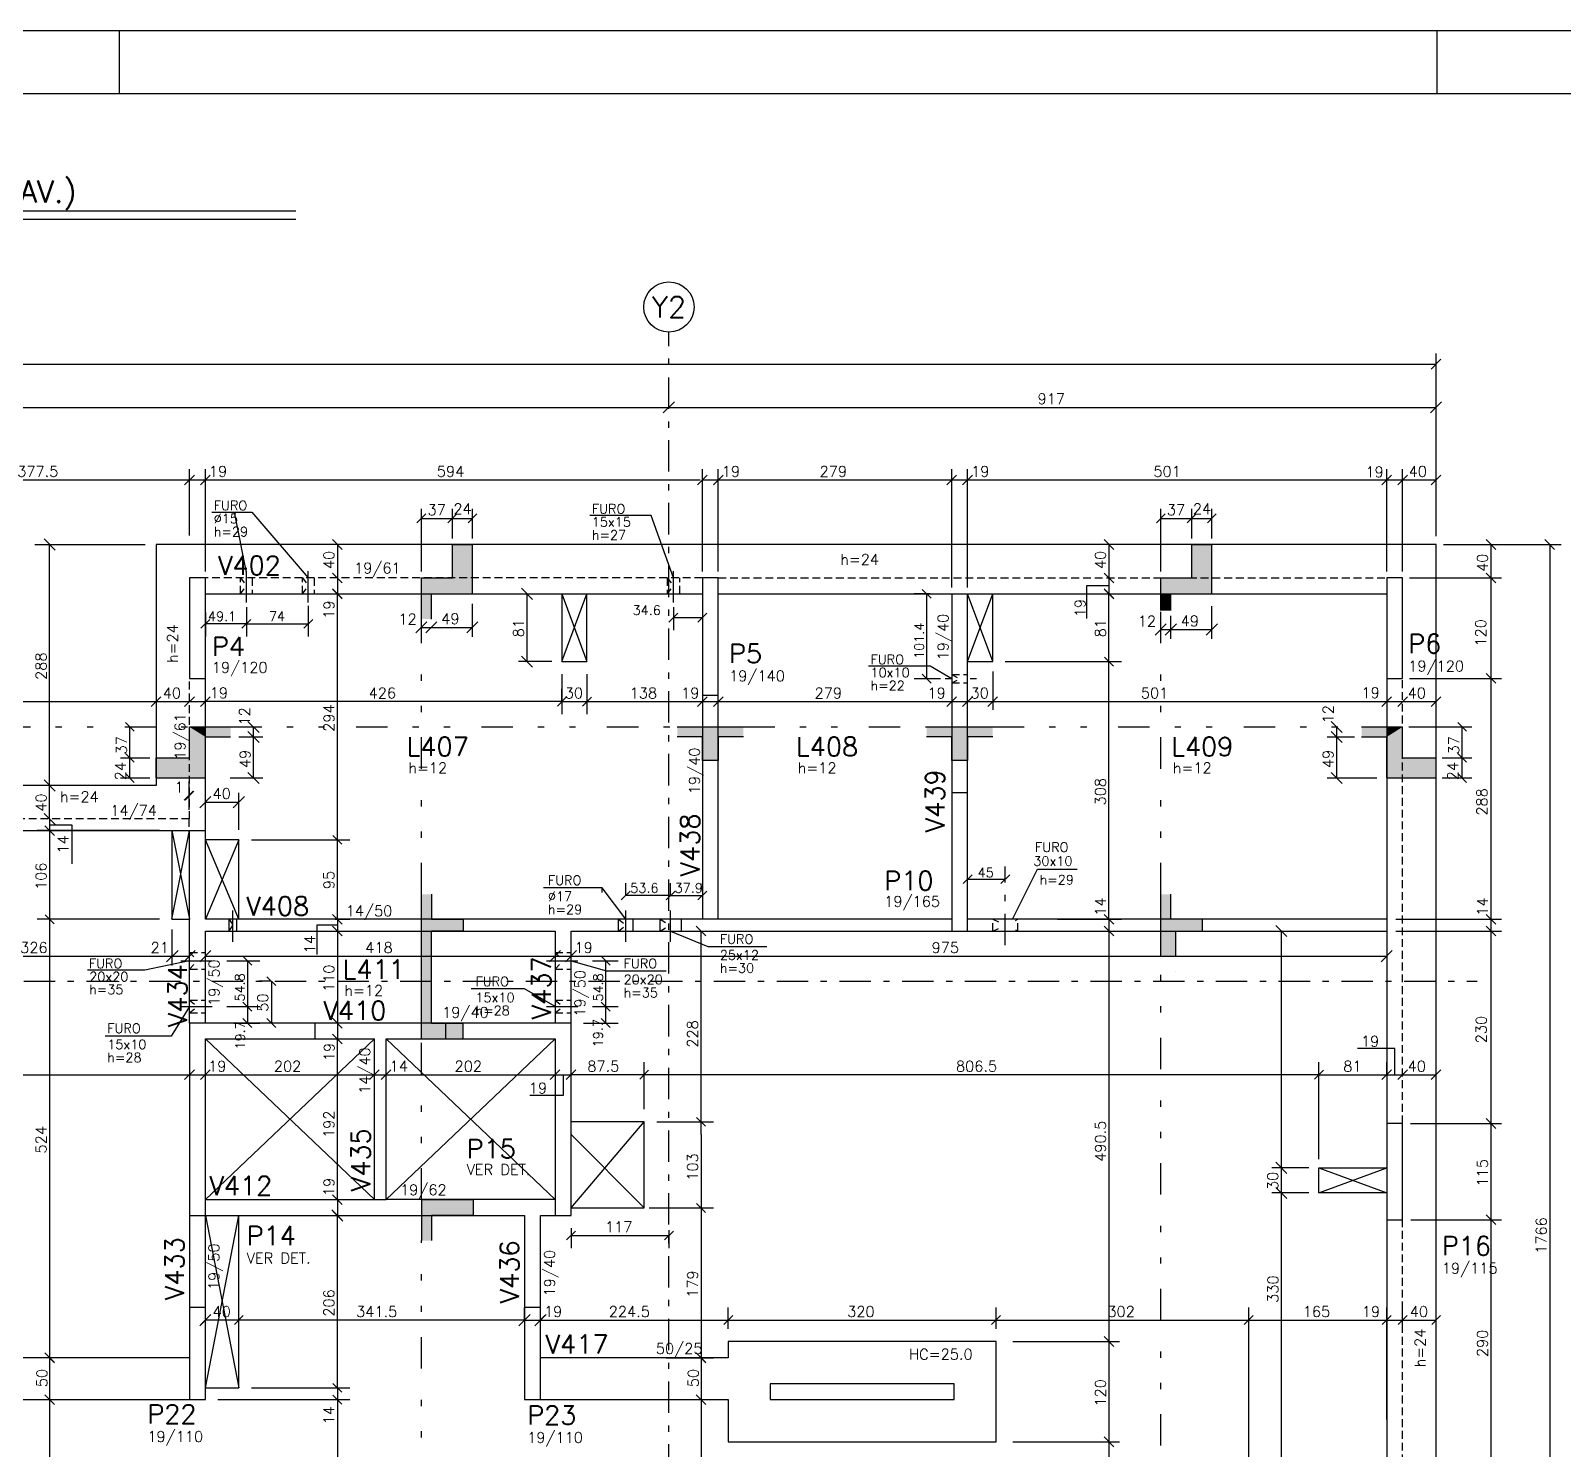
# Model space of a CAD drawing. Extents: x 39030 to 46920, y 0 to 4455.
# Drawn here: x 42089 to 43921, y 2759 to 4455 of the extents above; entities that cross this region are included whole.
import ezdxf

# ---------------------------------------------------------------- set-up
doc = ezdxf.new("R2010")
doc.units = 0
doc.header["$LTSCALE"] = 75
doc.header["$MEASUREMENT"] = 0
for name, pattern in [('ESTILO_TQS_0002', [0.4, 0.1, -0.3]), ('ESTILO_TQS_0003', [1, 0.5, -0.2, 0.1, -0.2]), ('ESTILO_TQS_0004', [2, 0.5, -0.4, 0.1, -0.4, 0.1, -0.5]), ('HIDDEN2', [0.1875, 0.125, -0.0625])]:
    doc.linetypes.add(name, pattern=pattern)
doc.layers.get('0').update_dxf_attribs({"color": 3, "linetype": 'CONTINUOUS'})
for name, color, linetype in [('1', 3, 'CONTINUOUS'), ('200', 1, 'ESTILO_TQS_0002'), ('204', 1, 'ESTILO_TQS_0003'), ('205', 1, 'ESTILO_TQS_0004'), ('210', 3, 'HIDDEN2'), ('212', 3, 'CONTINUOUS'), ('213', 3, 'CONTINUOUS'), ('216', 3, 'CONTINUOUS'), ('220', 5, 'CONTINUOUS'), ('221', 1, 'CONTINUOUS'), ('222', 6, 'CONTINUOUS'), ('226', 4, 'CONTINUOUS'), ('230', 3, 'CONTINUOUS'), ('233', 6, 'CONTINUOUS'), ('238', 2, 'CONTINUOUS'), ('249', 1, 'CONTINUOUS'), ('250', 1, 'CONTINUOUS'), ('253', 253, 'CONTINUOUS')]:
    doc.layers.add(name, color=color, linetype=linetype)
doc.styles.get("Standard").update_dxf_attribs({"font": 'ROMANS.SHX'})

msp = doc.modelspace()

# ---------------------------------------------------------------- linework, layer by layer
for p, q in [((39030.1, 4455), (46920.1, 4455)), ((42195.1, 4380), (42195.1, 4455)), ((43770.1, 4380), (43770.1, 4455))]:
    msp.add_line(p, q)
at = {"layer": '1'}
for p, q in [((42297.9, 3781.9), (42891.9, 3781.9)), ((42910.9, 3781.9), (43709.9, 3781.9)), ((43189.9, 3781.9), (43189.9, 3543.9)), ((43208.9, 3543.9), (43208.9, 3781.9)), ((42297.9, 3392.9), (42297.9, 3680.9)), ((43709.9, 3680.9), (43709.9, 3148.9)), ((42891.9, 3660.9), (42891.9, 3392.9)), ((42910.9, 3392.9), (42910.9, 3660.9)), ((41901.4, 3498.9), (42297.9, 3498.9)), ((42278.9, 3268.9), (42278.9, 3498.9)), ((43189.9, 3392.9), (42297.9, 3392.9)), ((43709.9, 3392.9), (43208.9, 3392.9)), ((42297.9, 3378.9), (42715.9, 3378.9)), ((42297.9, 3268.9), (42297.9, 3378.9)), ((42715.9, 3378.9), (42715.9, 3268.9)), ((42734.9, 3378.9), (43189.9, 3378.9)), ((42734.9, 3268.9), (42734.9, 3378.9)), ((43208.9, 3378.9), (43709.9, 3378.9)), ((42584.9, 3268.9), (42428.9, 3268.9)), ((42428.9, 3249.9), (42499.9, 3249.9)), ((42499.9, 3057.9), (42499.9, 3249.9)), ((42513.9, 3057.9), (42513.9, 3249.9)), ((42513.9, 3249.9), (42584.9, 3249.9)), ((42297.9, 3057.9), (42513.9, 3057.9)), ((42715.9, 3057.9), (42513.9, 3057.9)), ((42278.9, 3038.9), (42278.9, 2928.9)), ((42297.9, 3038.9), (42679.4, 3038.9)), ((42297.9, 2928.9), (42297.9, 3038.9)), ((42679.4, 3038.9), (42679.4, 2928.9)), ((42698.4, 3038.9), (42715.9, 3038.9)), ((42698.4, 2928.9), (42698.4, 3038.9)), ((43709.9, 3033.9), (43709.9, 2743.9)), ((42278.9, 2868.9), (41845.9, 2868.9)), ((42922.9, 2868.9), (42698.4, 2868.9)), ((41845.9, 2818.9), (42278.9, 2818.9)), ((42698.4, 2818.9), (42922.9, 2818.9))]:
    msp.add_line(p, q, dxfattribs=at)
at = {"layer": '200'}
for p, q in [((42339.9, 3781.9), (42353.9, 3800.9)), ((42339.9, 3800.9), (42353.9, 3781.9)), ((42413.9, 3781.9), (42427.9, 3800.9)), ((42413.9, 3800.9), (42427.9, 3781.9)), ((42849.8, 3781.9), (42864.8, 3800.9)), ((42849.8, 3800.9), (42864.8, 3781.9)), ((43189.9, 3675.4), (43208.9, 3685.4)), ((43189.9, 3685.4), (43208.9, 3675.4)), ((43219.4, 3680.4), (43179.4, 3680.4)), ((42772, 3425.1), (42772, 3430.7)), ((42326.3, 3378.8), (42335.3, 3392.9)), ((42326.3, 3392.9), (42335.3, 3378.8)), ((42791.8, 3378.8), (42808.8, 3392.9)), ((42791.8, 3392.9), (42808.8, 3378.8)), ((42841.4, 3378.9), (42866.4, 3392.9)), ((42841.4, 3392.9), (42866.4, 3378.9)), ((43238.9, 3378.9), (43268.9, 3392.9)), ((43238.9, 3392.9), (43268.9, 3378.9)), ((42279, 3333.4), (42297.9, 3353.4)), ((42279, 3353.4), (42297.9, 3333.4)), ((42715.9, 3333.4), (42734.8, 3353.4)), ((42715.9, 3353.4), (42734.8, 3333.4)), ((42278.9, 3281.1), (42297.9, 3296.1)), ((42278.9, 3296.1), (42297.9, 3281.1)), ((42715.9, 3281.1), (42734.9, 3296.1)), ((42715.9, 3296.1), (42734.9, 3281.1))]:
    msp.add_line(p, q, dxfattribs=at)
at = {"layer": '204'}
for p, q in [((42851.9, 1978), (42851.9, 4094.7)), ((43253.9, 3362), (43253.9, 3455.9)), ((39305.7, 3318.9), (43818, 3318.9))]:
    msp.add_line(p, q, dxfattribs=at)
at = {"layer": '205'}
for p, q in [((42346.9, 3771.4), (42346.9, 3811.4)), ((42420.9, 3771.4), (42420.9, 3811.4)), ((42857.3, 3771.4), (42857.3, 3811.4)), ((43439.8, 3422.9), (43439.8, 3761.8)), ((42556.1, 3422.9), (42556.1, 3751.8)), ((41901.4, 3622.9), (42278.9, 3622.9)), ((42327.9, 3622.9), (42861.9, 3622.9)), ((42940.9, 3622.9), (43159.9, 3622.9)), ((43238.9, 3622.9), (43679.8, 3622.9)), ((42326.3, 3378.8), (42326.3, 3392.9)), ((42330.8, 3365.9), (42330.8, 3405.9)), ((42335.3, 3378.8), (42335.3, 3392.9)), ((42791.8, 3378.9), (42791.8, 3392.9)), ((42800.3, 3365.9), (42800.3, 3405.9)), ((42808.8, 3392.9), (42808.8, 3378.8)), ((42841.4, 3378.9), (42841.4, 3392.9)), ((42853.9, 3365.9), (42853.9, 3405.9)), ((42866.4, 3392.9), (42866.4, 3378.9)), ((42268.4, 3343.4), (42308.4, 3343.4)), ((42705.4, 3343.4), (42745.4, 3343.4)), ((43439.8, 2163.9), (43439.8, 3330.9)), ((42268.4, 3288.6), (42308.4, 3288.6)), ((42705.4, 3288.6), (42745.4, 3288.6)), ((42556.1, 3057.9), (42556.1, 3249.9)), ((42556.1, 2256.1), (42556.1, 3008.9))]:
    msp.add_line(p, q, dxfattribs=at)
at = {"layer": '210'}
for p, q in [((42891.9, 3800.9), (42297.9, 3800.9)), ((42339.9, 3781.9), (42339.9, 3800.9)), ((42353.9, 3800.9), (42353.9, 3781.9)), ((42413.9, 3781.9), (42413.9, 3800.9)), ((42427.9, 3800.9), (42427.9, 3781.9)), ((42849.8, 3800.9), (42849.8, 3781.9)), ((42864.8, 3781.9), (42864.8, 3800.9)), ((42910.9, 3800.9), (43709.9, 3800.9)), ((43189.9, 3685.4), (43208.9, 3685.4)), ((42278.9, 3512.9), (42278.9, 3680.9)), ((43189.9, 3675.4), (43208.9, 3675.4)), ((43728.9, 3148.9), (43728.9, 3680.9)), ((42278.9, 3512.9), (41901.4, 3512.9)), ((42277.9, 3512.9), (42277.9, 3498.9)), ((43238.9, 3378.9), (43238.9, 3392.9)), ((43268.9, 3378.9), (43268.9, 3392.9)), ((42279, 3353.4), (42297.9, 3353.4)), ((42715.9, 3353.4), (42734.9, 3353.4)), ((42279, 3333.4), (42297.9, 3333.4)), ((42715.9, 3333.4), (42734.8, 3333.4)), ((42278.9, 3296.1), (42297.9, 3296.1)), ((42278.9, 3281.1), (42297.9, 3281.1)), ((42715.9, 3296.1), (42734.9, 3296.1)), ((42715.9, 3281.1), (42734.9, 3281.1)), ((43728.9, 2743.9), (43728.9, 3033.9))]:
    msp.add_line(p, q, dxfattribs=at)
at = {"layer": '216'}
for p, q in [((43763, 4050.6), (43774.7, 4062.2)), ((42845.2, 3998.1), (42858.5, 4011.4)), ((43762.2, 3998.1), (43775.5, 4011.4)), ((42273, 3912.3), (42284.7, 3923.9)), ((42292, 3912.3), (42303.7, 3923.9)), ((42886, 3912.3), (42897.7, 3923.9)), ((42905, 3912.3), (42916.7, 3923.9)), ((43184, 3912.3), (43195.7, 3923.9)), ((43203, 3912.3), (43214.7, 3923.9)), ((43704, 3912.3), (43715.7, 3923.9)), ((43723, 3912.3), (43734.7, 3923.9)), ((43763, 3912.3), (43774.7, 3923.9)), ((42550.8, 3866.8), (42561.4, 3877.4)), ((42587.8, 3866.8), (42598.4, 3877.4)), ((42611.8, 3866.8), (42622.4, 3877.4)), ((43434.5, 3866.8), (43445.1, 3877.4)), ((43471.5, 3866.8), (43482.1, 3877.4)), ((43495.5, 3866.8), (43506.1, 3877.4)), ((42118.3, 3834.2), (42105, 3847.5)), ((42449.9, 3846.7), (42461.5, 3835)), ((43372, 3846.7), (43383.6, 3835)), ((43828.6, 3846.7), (43840.2, 3835)), ((43898.8, 3846.7), (43910.5, 3835)), ((42449.9, 3806.7), (42461.5, 3795)), ((43372, 3806.7), (43383.6, 3795)), ((43828.6, 3806.7), (43840.2, 3795)), ((42449.9, 3787.7), (42461.5, 3776)), ((42461, 3776.6), (42450.4, 3787.2)), ((42689, 3775.2), (42675.7, 3788.5)), ((43165.3, 3776.6), (43154.7, 3787.2)), ((43372, 3787.7), (43383.6, 3776)), ((43383.1, 3776.6), (43372.5, 3787.2)), ((42852, 3748.2), (42862.6, 3758.8)), ((42886.6, 3748.2), (42897.2, 3758.8)), ((42303.2, 3751.3), (42292.6, 3740.7)), ((42341.6, 3740.7), (42352.2, 3751.3)), ((42352.2, 3751.3), (42341.6, 3740.7)), ((42415.6, 3740.7), (42426.2, 3751.3)), ((42549.4, 3735.2), (42562.7, 3748.5)), ((42561.4, 3735.2), (42574.7, 3748.5)), ((42610.4, 3735.2), (42623.7, 3748.5)), ((43433.2, 3732.6), (43446.4, 3745.9)), ((43445.2, 3732.6), (43458.4, 3745.9)), ((43494.2, 3732.6), (43507.4, 3745.9)), ((42689, 3694.2), (42675.7, 3707.5)), ((43383.1, 3695.6), (43372.5, 3706.2)), ((43383.1, 3695.6), (43372.5, 3706.2)), ((43165.3, 3675.1), (43154.7, 3685.7)), ((43828.6, 3686.7), (43840.2, 3675)), ((42233, 3647.3), (42244.7, 3659)), ((42273, 3647.3), (42284.7, 3659)), ((42292, 3647.3), (42303.7, 3659)), ((42303.2, 3658.5), (42292.6, 3647.8)), ((42718.6, 3647.8), (42729.2, 3658.5)), ((42729.2, 3658.5), (42718.6, 3647.8)), ((42748.6, 3647.8), (42759.2, 3658.5)), ((42748.6, 3647.8), (42759.2, 3658.5)), ((42886, 3647.3), (42897.7, 3659)), ((42886.6, 3647.8), (42897.2, 3658.5)), ((42905, 3647.3), (42916.7, 3659)), ((43184, 3647.3), (43195.7, 3659)), ((43203, 3647.3), (43214.7, 3659)), ((43233, 3647.3), (43244.7, 3659)), ((43704, 3647.3), (43715.7, 3659)), ((43723, 3647.3), (43734.7, 3659)), ((43763, 3647.3), (43774.7, 3659)), ((42202.3, 3628.2), (42212.9, 3617.6)), ((42348.8, 3629.5), (42362.1, 3616.3)), ((43643.4, 3629.5), (43656.7, 3616.3)), ((43794.8, 3628.2), (43805.4, 3617.6)), ((42348.8, 3617.5), (42362.1, 3604.3)), ((43643.4, 3617.5), (43656.7, 3604.3)), ((42202.3, 3591.2), (42212.9, 3580.6)), ((43794.8, 3591.2), (43805.4, 3580.6)), ((42118.3, 3546.2), (42105, 3559.5)), ((42202.3, 3567.2), (42212.9, 3556.6)), ((42348.8, 3568.5), (42362.1, 3555.3)), ((43643.4, 3568.5), (43656.7, 3555.3)), ((43794.8, 3567.2), (43805.4, 3556.6)), ((42272.6, 3535.3), (42283.2, 3545.9)), ((42273.6, 3535.3), (42284.2, 3545.9)), ((42291.2, 3526.2), (42304.5, 3539.5)), ((42331.2, 3526.2), (42344.5, 3539.5)), ((42118.3, 3506.2), (42105, 3519.5)), ((42105.8, 3504.7), (42117.5, 3493)), ((42106.4, 3504.2), (42117, 3493.6)), ((42461, 3482.6), (42450.4, 3493.2)), ((42461, 3482.6), (42450.4, 3493.2)), ((43203.6, 3435.6), (43214.2, 3446.2)), ((43248.8, 3435.6), (43259.4, 3446.2)), ((43248.8, 3435.6), (43259.4, 3446.2)), ((42805.6, 3426.6), (42795, 3416)), ((42848.6, 3416), (42859.2, 3426.6)), ((42859.2, 3426.6), (42848.6, 3416)), ((42886.6, 3416), (42897.2, 3426.6)), ((42106.4, 3398.2), (42117, 3387.6)), ((42106.4, 3398.2), (42117, 3387.6)), ((42449.9, 3398.7), (42461.5, 3387)), ((42461, 3387.6), (42450.4, 3398.2)), ((43372, 3398.7), (43383.6, 3387)), ((43383.1, 3387.6), (43372.5, 3398.2)), ((43828.6, 3398.7), (43840.2, 3387)), ((42449.9, 3384.7), (42461.5, 3373)), ((42884.5, 3384.7), (42896.1, 3373)), ((42895.6, 3373.6), (42885, 3384.2)), ((43372, 3384.7), (43383.6, 3373)), ((43590.5, 3372.2), (43577.2, 3385.5)), ((43828.6, 3384.7), (43840.2, 3373)), ((42251.2, 3342.2), (42265.5, 3355.5)), ((42272.2, 3342.2), (42285.5, 3355.5)), ((42291.2, 3342.2), (42304.5, 3355.5)), ((42709.2, 3342.2), (42722.5, 3355.5)), ((42728.2, 3342.2), (42741.5, 3355.5)), ((43703.2, 3342.2), (43716.5, 3355.5)), ((42342.8, 3348.7), (42353.4, 3338.1)), ((42771, 3348.7), (42781.6, 3338.1)), ((42371.4, 3324.2), (42382, 3313.6)), ((42342.8, 3293.9), (42353.4, 3283.3)), ((42342.8, 3293.9), (42353.4, 3283.3)), ((42771, 3293.9), (42781.6, 3283.3)), ((42771, 3293.9), (42781.6, 3283.3)), ((42342.8, 3274.2), (42353.4, 3263.6)), ((42371.4, 3274.2), (42382, 3263.6)), ((42449.9, 3274.7), (42461.5, 3263)), ((42771, 3274.2), (42781.6, 3263.6)), ((42449.9, 3255.7), (42461.5, 3244)), ((42273, 3201.4), (42284.7, 3213)), ((42292, 3201.4), (42303.7, 3213)), ((42494, 3201.4), (42505.7, 3213)), ((42508, 3201.4), (42519.7, 3213)), ((42710, 3201.4), (42721.7, 3213)), ((42729, 3201.4), (42740.7, 3213)), ((42729.6, 3201.9), (42740.2, 3212.5)), ((42740.2, 3212.5), (42729.6, 3201.9)), ((42827.7, 3212.5), (42817.1, 3201.9)), ((42827.7, 3212.5), (42817.1, 3201.9)), ((43634.2, 3212.5), (43623.6, 3201.9)), ((43623.6, 3201.9), (43634.2, 3212.5)), ((43704, 3201.4), (43715.7, 3213)), ((43704.6, 3201.9), (43715.2, 3212.5)), ((43704.6, 3201.9), (43715.2, 3212.5)), ((43723, 3201.4), (43734.7, 3213)), ((43763, 3201.4), (43774.7, 3213)), ((42885, 3156.2), (42895.6, 3145.5)), ((42895.6, 3145.5), (42885, 3156.2)), ((43828.6, 3154.7), (43840.2, 3143)), ((43590.5, 3089.2), (43577.2, 3102.5)), ((42449.9, 3063.7), (42461.5, 3052)), ((43590.5, 3059.2), (43577.2, 3072.5)), ((42462.3, 3032.2), (42449.1, 3045.5)), ((42461, 3033.6), (42450.4, 3044.2)), ((42885, 3053.2), (42895.6, 3042.6)), ((42885, 3053.2), (42895.6, 3042.6)), ((43828.6, 3039.7), (43840.2, 3028)), ((42729.6, 3009.7), (42740.2, 3020.3)), ((42846.6, 3009.7), (42857.2, 3020.3)), ((42291.2, 2907.2), (42304.5, 2920.5)), ((42303.2, 2919.2), (42292.6, 2908.6)), ((42343.2, 2919.2), (42332.6, 2908.6)), ((42343.2, 2919.2), (42332.6, 2908.6)), ((42672.7, 2907.2), (42686, 2920.5)), ((42684.7, 2919.2), (42674.1, 2908.6)), ((42691.7, 2907.2), (42705, 2920.5)), ((42693.1, 2908.6), (42703.7, 2919.2)), ((42917.6, 2908.6), (42928.2, 2919.2)), ((42917.6, 2908.6), (42928.2, 2919.2)), ((43237.6, 2908.6), (43248.2, 2919.2)), ((43237.6, 2908.6), (43248.2, 2919.2)), ((43237.6, 2908.6), (43248.2, 2919.2)), ((43539.6, 2908.6), (43550.2, 2919.2)), ((43539.6, 2908.6), (43550.2, 2919.2)), ((43704.6, 2908.6), (43715.2, 2919.2)), ((43704.6, 2908.6), (43715.2, 2919.2)), ((43723.6, 2908.6), (43734.2, 2919.2)), ((43723.6, 2908.6), (43734.2, 2919.2)), ((43763.6, 2908.6), (43774.2, 2919.2)), ((43372, 2894.2), (43383.6, 2882.5)), ((42105.8, 2874.7), (42117.5, 2863)), ((42106.4, 2874.2), (42117, 2863.6)), ((42884.5, 2874.7), (42896.1, 2863)), ((42885, 2874.2), (42895.6, 2863.6)), ((42105.8, 2824.7), (42117.5, 2813)), ((42461, 2827.6), (42450.4, 2838.2)), ((42450.4, 2838.2), (42461, 2827.6)), ((42450.4, 2824.2), (42461, 2813.6)), ((42450.4, 2824.2), (42461, 2813.6)), ((42884.5, 2824.7), (42896.1, 2813)), ((43372, 2774.2), (43383.6, 2762.5))]:
    msp.add_line(p, q, dxfattribs=at)
at = {"layer": '220'}
for p, q in [((42593.1, 3800.9), (42593.1, 3840.8)), ((42593.1, 3840.8), (42617.1, 3840.8)), ((42617.1, 3800.9), (42617.1, 3840.8)), ((43476.8, 3800.9), (43476.8, 3840.8)), ((43476.8, 3840.8), (43500.8, 3840.8)), ((43500.8, 3800.9), (43500.8, 3840.8)), ((42556.1, 3751.8), (42556.1, 3800.9)), ((42556.1, 3800.9), (42593.1, 3800.9)), ((42617.1, 3800.9), (42617.1, 3800.9)), ((42617.1, 3781.8), (42617.1, 3800.9)), ((43439.8, 3761.8), (43439.8, 3800.9)), ((43439.8, 3800.9), (43476.8, 3800.9)), ((43500.8, 3800.9), (43500.8, 3800.9)), ((43500.8, 3781.8), (43500.8, 3800.9)), ((42568.1, 3781.8), (42617.1, 3781.8)), ((42568.1, 3751.8), (42568.1, 3781.8)), ((43451.8, 3781.8), (43500.8, 3781.8)), ((43451.8, 3761.8), (43451.8, 3781.8)), ((42278.9, 3622.9), (42327.9, 3622.9)), ((42278.9, 3585.9), (42278.9, 3622.9)), ((42297.9, 3561.9), (42297.9, 3610.9)), ((42297.9, 3610.9), (42327.9, 3610.9)), ((42861.9, 3622.9), (42940.9, 3622.9)), ((42891.9, 3610.9), (42861.9, 3610.9)), ((42891.9, 3582.9), (42891.9, 3610.9)), ((42940.9, 3610.9), (42910.9, 3610.9)), ((42910.9, 3610.9), (42910.9, 3582.9)), ((42940.9, 3610.9), (42940.9, 3610.9)), ((43159.9, 3622.9), (43238.9, 3622.9)), ((43189.9, 3610.9), (43159.9, 3610.9)), ((43189.9, 3582.9), (43189.9, 3610.9)), ((43238.9, 3610.9), (43208.9, 3610.9)), ((43208.9, 3610.9), (43208.9, 3582.9)), ((43238.9, 3610.9), (43238.9, 3610.9)), ((43679.8, 3622.9), (43728.9, 3622.9)), ((43679.8, 3610.9), (43709.9, 3610.9)), ((43709.9, 3561.9), (43709.9, 3610.9)), ((43728.9, 3585.9), (43728.9, 3622.9)), ((42238.9, 3585.9), (42278.9, 3585.9)), ((42238.9, 3561.9), (42238.9, 3585.9)), ((42910.9, 3582.9), (42891.9, 3582.9)), ((43208.9, 3582.9), (43189.9, 3582.9)), ((43728.9, 3585.9), (43768.9, 3585.9)), ((43768.9, 3561.9), (43768.9, 3585.9)), ((42238.9, 3561.9), (42278.9, 3561.9)), ((42278.9, 3561.9), (42278.9, 3561.9)), ((42278.9, 3561.9), (42297.9, 3561.9)), ((43709.9, 3561.9), (43728.9, 3561.9)), ((43728.9, 3561.9), (43768.9, 3561.9)), ((43728.9, 3561.9), (43728.9, 3561.9)), ((42104, 3498.9), (42117, 3498.9)), ((42556.1, 3378.9), (42556.1, 3422.9)), ((42568.1, 3422.9), (42568.1, 3422.9)), ((42568.1, 3422.9), (42568.1, 3392.9)), ((43439.8, 3348.9), (43439.8, 3422.9)), ((43451.8, 3392.9), (43451.8, 3422.9)), ((42568.1, 3392.9), (42606.1, 3392.9)), ((42606.1, 3392.9), (42606.1, 3378.9)), ((43489.8, 3392.9), (43451.8, 3392.9)), ((43489.8, 3378.9), (43489.8, 3392.9)), ((42556.1, 3249.9), (42556.1, 3378.9)), ((42568.1, 3268.9), (42568.1, 3378.9)), ((42606.1, 3378.9), (42568.1, 3378.9)), ((42568.1, 3378.9), (42568.1, 3378.9)), ((43457.8, 3348.9), (43457.8, 3378.9)), ((43457.8, 3378.9), (43489.8, 3378.9)), ((43457.8, 3330.9), (43457.8, 3330.9)), ((42568.1, 3268.9), (42606.1, 3268.9)), ((42606.1, 3249.9), (42606.1, 3268.9)), ((42556.1, 3249.9), (42606.1, 3249.9)), ((42556.1, 3057.9), (42556.1, 3008.9)), ((42556.1, 3057.9), (42618.1, 3057.9)), ((42618.1, 3057.9), (42618.1, 3038.9)), ((42618.1, 3038.9), (42568.1, 3038.9)), ((42568.1, 3038.9), (42568.1, 3008.9))]:
    msp.add_line(p, q, dxfattribs=at)
at = {"layer": '221'}
msp.add_line((41338.4, 4229.6), (42406.1, 4229.6), dxfattribs=at)
at = {"layer": '222'}
for p, q in [((39217.6, 4380), (46845.1, 4380)), ((41338.4, 4239.6), (42406.1, 4239.6)), ((42297.9, 3800.9), (42278.9, 3800.9)), ((42278.9, 3800.9), (42278.9, 3680.9)), ((42297.9, 3680.9), (42297.9, 3800.9)), ((42278.9, 3680.9), (42297.9, 3680.9))]:
    msp.add_line(p, q, dxfattribs=at)
for points in [[(42891.9, 3660.9), (42910.9, 3660.9), (42910.9, 3800.9), (42891.9, 3800.9), (42891.9, 3660.9)], [(43709.9, 3680.9), (43728.9, 3680.9), (43728.9, 3800.9), (43709.9, 3800.9), (43709.9, 3680.9)], [(43189.9, 3378.9), (43208.9, 3378.9), (43208.9, 3543.9), (43189.9, 3543.9), (43189.9, 3378.9)], [(42278.9, 3038.9), (42279.9, 3038.9), (42297.9, 3038.9), (42297.9, 3249.9), (42428.9, 3249.9), (42428.9, 3268.9), (42278.9, 3268.9), (42278.9, 3038.9)], [(42734.9, 3038.9), (42734.9, 3268.9), (42584.9, 3268.9), (42584.9, 3249.9), (42715.9, 3249.9), (42715.9, 3038.9), (42734.9, 3038.9), (42734.9, 3038.9)], [(43709.9, 3033.9), (43728.9, 3033.9), (43728.9, 3148.9), (43709.9, 3148.9), (43709.9, 3033.9)], [(42278.9, 2818.9), (42297.9, 2818.9), (42297.9, 2928.9), (42278.9, 2928.9), (42278.9, 2818.9)], [(42679.4, 2818.9), (42698.4, 2818.9), (42698.4, 2928.9), (42679.4, 2928.9), (42679.4, 2818.9)], [(43192.9, 2818.9), (43192.9, 2837.9), (42972.9, 2837.9), (42972.9, 2818.9), (43192.9, 2818.9)]]:
    msp.add_lwpolyline(points, dxfattribs=at)
at = {"layer": '230'}
for p, q in [((43768.9, 3840.9), (42238.9, 3840.9)), ((42238.9, 3840.9), (42238.9, 3552.9)), ((43768.9, 2074.9), (43768.9, 3840.9)), ((42723.9, 3781.9), (42723.9, 3700.9)), ((42753.9, 3700.9), (42753.9, 3781.9)), ((43238.9, 3700.9), (43238.9, 3781.9)), ((42723.9, 3700.9), (42753.9, 3700.9)), ((43208.9, 3700.9), (43238.9, 3700.9)), ((42238.9, 3552.9), (41901.4, 3552.9)), ((42257.9, 3498.9), (42257.9, 3392.9)), ((42337.9, 3487.9), (42297.9, 3487.9)), ((42337.9, 3392.9), (42337.9, 3487.9)), ((42257.9, 3392.9), (42278.9, 3392.9)), ((42822.4, 3150.9), (42734.9, 3150.9)), ((42822.4, 3047.9), (42822.4, 3150.9)), ((43628.9, 3065.9), (43628.9, 3095.9)), ((43628.9, 3095.9), (43709.9, 3095.9)), ((43709.9, 3065.9), (43628.9, 3065.9)), ((42734.9, 3047.9), (42822.4, 3047.9)), ((42337.9, 2832.9), (42337.9, 3038.9)), ((43242.9, 2888.4), (42922.9, 2888.4)), ((42922.9, 2888.4), (42922.9, 2868.9)), ((43242.9, 2768.4), (43242.9, 2888.4)), ((42297.9, 2832.9), (42337.9, 2832.9)), ((42922.9, 2818.9), (42922.9, 2768.4)), ((42922.9, 2768.4), (43242.9, 2768.4))]:
    msp.add_line(p, q, dxfattribs=at)
at = {"layer": '238'}
msp.add_circle((42851.9, 4124.7), 30, dxfattribs=at)
at = {"layer": '249'}
for p, q in [((42723.9, 3700.9), (42753.9, 3781.9)), ((42723.9, 3781.9), (42753.9, 3700.9)), ((43238.9, 3700.9), (43208.9, 3781.9)), ((43208.9, 3700.9), (43238.9, 3781.9)), ((42257.9, 3392.9), (42278.9, 3498.9)), ((42257.9, 3498.9), (42278.9, 3392.9)), ((42337.9, 3392.9), (42297.9, 3487.9)), ((42337.9, 3487.9), (42297.9, 3392.9)), ((42297.9, 3057.9), (42499.9, 3249.9)), ((42297.9, 3249.9), (42499.9, 3057.9)), ((42513.9, 3057.9), (42715.9, 3249.9)), ((42513.9, 3249.9), (42715.9, 3057.9)), ((42734.9, 3047.9), (42822.4, 3150.9)), ((42734.9, 3135.9), (42822.4, 3047.9)), ((43628.9, 3065.9), (43709.9, 3095.9)), ((43628.9, 3095.9), (43709.9, 3065.9)), ((42297.9, 3038.9), (42337.9, 2832.9)), ((42297.9, 2832.9), (42337.9, 3038.9))]:
    msp.add_line(p, q, dxfattribs=at)
at = {"layer": '250'}
for p, q in [((43768.9, 3850.7), (43768.9, 4069.1)), ((39537.9, 4056.4), (43768.9, 4056.4)), ((43768.9, 4012.5), (43768.9, 4016)), ((40454.9, 4004.8), (42851.9, 4004.8)), ((42851.9, 4004.8), (43768.9, 4004.8)), ((42278.9, 3851.6), (42278.9, 3930.8)), ((42297.9, 3808.6), (42297.9, 3930.8)), ((42891.9, 3808.6), (42891.9, 3930.8)), ((42910.9, 3808.6), (42910.9, 3930.8)), ((43189.9, 3789.6), (43189.9, 3930.8)), ((43208.9, 3789.6), (43208.9, 3930.8)), ((43709.9, 3808.6), (43709.9, 3930.8)), ((43728.9, 3808.6), (43728.9, 3930.8)), ((41901.4, 3918.1), (42278.9, 3918.1)), ((42278.9, 3918.1), (42297.9, 3918.1)), ((42297.9, 3918.1), (42889.4, 3918.1)), ((42891.9, 3918.1), (42910.9, 3918.1)), ((42910.9, 3918.1), (43189.9, 3918.1)), ((43189.9, 3918.1), (43208.9, 3918.1)), ((43208.9, 3918.1), (43709.9, 3918.1)), ((43709.9, 3918.1), (43728.9, 3918.1)), ((43728.9, 3918.1), (43768.9, 3918.1)), ((42346.9, 3807.6), (42332.8, 3879.6)), ((42556.1, 3808.4), (42556.1, 3883.3)), ((42556.1, 3872.1), (42593.1, 3872.1)), ((42593.1, 3848.1), (42593.1, 3883.3)), ((42593.1, 3872.1), (42617.1, 3872.1)), ((42617.1, 3848.2), (42617.1, 3883.3)), ((42830.8, 3875.6), (42757.3, 3875.6)), ((42857.3, 3800.9), (42830.8, 3875.6)), ((43439.8, 3808.4), (43439.8, 3883.3)), ((43439.8, 3872.1), (43476.8, 3872.1)), ((43476.8, 3848.1), (43476.8, 3883.3)), ((43476.8, 3872.1), (43500.8, 3872.1)), ((43500.8, 3848.2), (43500.8, 3883.3)), ((42094, 3840.9), (42225.9, 3840.9)), ((42111.7, 3552.9), (42111.7, 3840.9)), ((42455.7, 3840.9), (42455.7, 3800.9)), ((43377.8, 3840.9), (43377.8, 3800.9)), ((43777.7, 3840.9), (43918.4, 3840.9)), ((43834.4, 3840.9), (43834.4, 3800.9)), ((43904.7, 3840.9), (43904.7, 2074.9)), ((42455.7, 3800.9), (42455.7, 3781.9)), ((43377.8, 3800.9), (43377.8, 3781.9)), ((43736.9, 3800.9), (43847.2, 3800.9)), ((43834.4, 3800.9), (43834.4, 3680.9)), ((42417.7, 3781.9), (42470.7, 3781.9)), ((42455.7, 3487.9), (42455.7, 3781.9)), ((42682.4, 3700.9), (42682.4, 3781.9)), ((43164.3, 3781.9), (43145, 3781.9)), ((43160, 3680.4), (43160, 3781.9)), ((43325.4, 3781.9), (43392.8, 3781.9)), ((43377.8, 3791.4), (43350.9, 3791.4)), ((43350.9, 3791.4), (43350.9, 3752.4)), ((43377.8, 3700.9), (43377.8, 3781.9)), ((42297.9, 3759.5), (42297.9, 3731)), ((42346.9, 3765.9), (42346.9, 3731)), ((42346.9, 3756.4), (42346.9, 3731)), ((42420.9, 3767.6), (42420.9, 3731)), ((42617.1, 3730.6), (42617.1, 3769.8)), ((42857.3, 3766.1), (42857.3, 3738.5)), ((42891.9, 3755.6), (42891.9, 3738.5)), ((43451.8, 3728), (43451.8, 3755.7)), ((43500.8, 3728), (43500.8, 3767.3)), ((42346.9, 3746), (42297.9, 3746)), ((42346.9, 3746), (42420.9, 3746)), ((42556.1, 3741.8), (42574.1, 3741.8)), ((42574.1, 3741.8), (42617.1, 3741.8)), ((42857.3, 3753.5), (42891.9, 3753.5)), ((43439.8, 3739.3), (43457.8, 3739.3)), ((43457.8, 3739.3), (43500.8, 3739.3)), ((42711.9, 3700.9), (42672, 3700.9)), ((43253.9, 3700.9), (43392.8, 3700.9)), ((43253.9, 3700.9), (43392.8, 3700.9)), ((43377.8, 3392.9), (43377.8, 3700.9)), ((42723.9, 3685.9), (42723.9, 3638.2)), ((42753.9, 3685.9), (42753.9, 3638.2)), ((42753.9, 3685.9), (42753.9, 3638.2)), ((43238.9, 3688.9), (43238.9, 3643.2)), ((42297.9, 3661.5), (42297.9, 3668.2)), ((42723.9, 3653.2), (42723.9, 3668.2)), ((42891.9, 3674.5), (42891.9, 3638.2)), ((43176.4, 3680.4), (43145, 3680.4)), ((43736.9, 3680.9), (43847.2, 3680.9)), ((43834.4, 3680.9), (43834.4, 3392.9)), ((41901.4, 3653.2), (42238.9, 3653.2)), ((42238.9, 3653.2), (42278.9, 3653.2)), ((42278.9, 3653.2), (42297.9, 3653.2)), ((42723.9, 3653.2), (42297.9, 3653.2)), ((42723.9, 3653.2), (42753.9, 3653.2)), ((42753.9, 3653.2), (42891.9, 3653.2)), ((42891.9, 3653.2), (42910.9, 3653.2)), ((42903.4, 3653.2), (43189.9, 3653.2)), ((43189.9, 3653.2), (43208.9, 3653.2)), ((43208.9, 3653.2), (43709.9, 3653.2)), ((43709.9, 3653.2), (43728.9, 3653.2)), ((43728.9, 3653.2), (43768.9, 3653.2)), ((42207.6, 3585.9), (42207.6, 3622.9)), ((42338, 3610.9), (42366.7, 3610.9)), ((42355.5, 3610.9), (42355.5, 3622.9)), ((42355.5, 3561.9), (42355.5, 3610.9)), ((43638.8, 3610.9), (43671.4, 3610.9)), ((43650.1, 3604.9), (43650.1, 3622.9)), ((43736.4, 3622.9), (43811.4, 3622.9)), ((43800.1, 3585.9), (43800.1, 3622.9)), ((43650.1, 3561.9), (43650.1, 3604.9)), ((42196.4, 3585.9), (42231.6, 3585.9)), ((42207.6, 3561.9), (42207.6, 3585.9)), ((43776.2, 3585.9), (43811.4, 3585.9)), ((43800.1, 3561.9), (43800.1, 3585.9)), ((42196.4, 3561.9), (42231.6, 3561.9)), ((42277.9, 3557.7), (42277.9, 3523.6)), ((42327.5, 3561.9), (42366.7, 3561.9)), ((43638.8, 3561.9), (43697.9, 3561.9)), ((43776.2, 3561.9), (43811.4, 3561.9)), ((42111.7, 3512.9), (42111.7, 3552.9)), ((42277.9, 3540.6), (42278.9, 3540.6)), ((42337.9, 3499.9), (42337.9, 3544.1)), ((42297.9, 3532.9), (42337.9, 3532.9)), ((42111.7, 3512.9), (42111.7, 3498.9)), ((42111.7, 3505.9), (42138.2, 3505.9)), ((42138.2, 3505.9), (42138.2, 3459.1)), ((42242.9, 3498.9), (42096.7, 3498.9)), ((42111.7, 3498.9), (42111.7, 3392.9)), ((42352.9, 3487.9), (42470.7, 3487.9)), ((42426.8, 3487.9), (42470.7, 3487.9)), ((42455.7, 3392.9), (42455.7, 3487.9)), ((43208.9, 3450.9), (43208.9, 3455.9)), ((42800.3, 3420.9), (42800.3, 3436.3)), ((42853.9, 3420.9), (42853.9, 3436.3)), ((42853.9, 3420.9), (42853.9, 3436.3)), ((42891.9, 3425.9), (42891.9, 3436.3)), ((43208.9, 3440.9), (43254.1, 3440.9)), ((42853.9, 3421.3), (42800.3, 3421.3)), ((42853.9, 3421.3), (42891.9, 3421.3)), ((42242.9, 3392.9), (42096.7, 3392.9)), ((42242.9, 3392.9), (42096.7, 3392.9)), ((42111.7, 3392.9), (42111.7, 2868.9)), ((42453.1, 3392.9), (42470.7, 3392.9)), ((42455.7, 3392.9), (42455.7, 3378.9)), ((43316.4, 3392.9), (43392.8, 3392.9)), ((43377.8, 3392.9), (43377.8, 3378.9)), ((43720.7, 3392.9), (43847.2, 3392.9)), ((43834.4, 3392.9), (43834.4, 3378.9)), ((42257.9, 3380.9), (42257.9, 3337.6)), ((42455.7, 3385.9), (42431.2, 3385.9)), ((42431.2, 3385.9), (42431.2, 3350.7)), ((42455.7, 3378.9), (42455.7, 3268.9)), ((42844.6, 3378.9), (42905.3, 3378.9)), ((42853.9, 3378.9), (42898.5, 3360.6)), ((42890.3, 3135.9), (42890.3, 3378.9)), ((43377.8, 3378.9), (43377.8, 2888.4)), ((43583.9, 3095.9), (43583.9, 3378.9)), ((43720.7, 3378.9), (43847.2, 3378.9)), ((43834.4, 3378.9), (43834.4, 3148.9)), ((42898.5, 3360.6), (42969.1, 3360.6)), ((41931.9, 3348.9), (42257.9, 3348.9)), ((42257.9, 3348.9), (42278.9, 3348.9)), ((42297.9, 3348.9), (42715.9, 3348.9)), ((42323.4, 3343.4), (42363.1, 3343.4)), ((42348.1, 3343.4), (42348.1, 3288.6)), ((42715.9, 3348.9), (42734.9, 3348.9)), ((42734.9, 3348.9), (43709.9, 3348.9)), ((42760.4, 3343.4), (42791.3, 3343.4)), ((42776.3, 3343.4), (42776.3, 3288.6)), ((42376.5, 3318.9), (42361.7, 3318.9)), ((42376.7, 3318.9), (42376.7, 3268.9)), ((42323.4, 3288.6), (42363.1, 3288.6)), ((42323.4, 3288.6), (42363.1, 3288.6)), ((42348.1, 3288.6), (42348.1, 3268.9)), ((42760.4, 3288.6), (42791.3, 3288.6)), ((42760.4, 3288.6), (42791.3, 3288.6)), ((42776.3, 3288.6), (42776.3, 3268.9)), ((42331.8, 3268.9), (42363.1, 3268.9)), ((42374.6, 3268.9), (42361.7, 3268.9)), ((42455.7, 3268.9), (42455.7, 3249.9)), ((42749.9, 3268.9), (42791.3, 3268.9)), ((42455.7, 3057.9), (42455.7, 3249.9)), ((43719.4, 3238.7), (43675, 3238.7)), ((43719.4, 3207.2), (43719.4, 3238.7)), ((41845.9, 3207.2), (42278.9, 3207.2)), ((42278.9, 3207.2), (42297.9, 3207.2)), ((42297.9, 3207.2), (42499.9, 3207.2)), ((42499.9, 3207.2), (42513.9, 3207.2)), ((42513.9, 3207.2), (42715.9, 3207.2)), ((42715.9, 3207.2), (42734.9, 3207.2)), ((42725.4, 3207.2), (42725.4, 3182.2)), ((42734.9, 3208.8), (42734.9, 3222.2)), ((42734.9, 3150.9), (42734.9, 3222.2)), ((42822.4, 3207.2), (42734.9, 3207.2)), ((42822.4, 3165.9), (42822.4, 3222.2)), ((42822.4, 3165.9), (42822.4, 3222.2)), ((43628.9, 3207.2), (42822.4, 3207.2)), ((43628.9, 3110.9), (43628.9, 3222.2)), ((43628.9, 3106.1), (43628.9, 3222.2)), ((43628.9, 3207.2), (43709.9, 3207.2)), ((43709.9, 3210.5), (43709.9, 3222.2)), ((43709.9, 3207.3), (43709.9, 3222.2)), ((43709.9, 3207.2), (43728.9, 3207.2)), ((43728.9, 3207.2), (43768.9, 3207.2)), ((42725.4, 3182.2), (42685.7, 3182.2)), ((42837.4, 3150.9), (42905.3, 3150.9)), ((42837.4, 3150.9), (42905.3, 3150.9)), ((42890.3, 3135.9), (42890.3, 3047.9)), ((43738.2, 3148.9), (43847.2, 3148.9)), ((43834.4, 3148.9), (43834.4, 3028.9)), ((43616.9, 3095.9), (43572.6, 3095.9)), ((43583.9, 3065.9), (43583.9, 3095.9)), ((43616.9, 3065.9), (43572.6, 3065.9)), ((43583.9, 2731.9), (43583.9, 3065.9)), ((42455.7, 3057.9), (42455.7, 3038.9)), ((42828.4, 3047.9), (42905.3, 3047.9)), ((42837.4, 3047.9), (42905.3, 3047.9)), ((42890.3, 3047.9), (42890.3, 2868.9)), ((42454.9, 3038.9), (42470.7, 3038.9)), ((42455.7, 2832.9), (42455.7, 3038.9)), ((42734.9, 3023.9), (42734.9, 3000)), ((43738.5, 3033.9), (43847.2, 3033.9)), ((43834.4, 3028.9), (43834.4, 2743.9)), ((42734.9, 3015), (42851.9, 3015)), ((42851.9, 3021.4), (42851.9, 3000)), ((42297.9, 2908.8), (42297.9, 2928.9)), ((42337.9, 2913.9), (42297.9, 2913.9)), ((42337.9, 2913), (42337.9, 2928.9)), ((42337.9, 2909.3), (42337.9, 2928.9)), ((42679.4, 2913.9), (42337.9, 2913.9)), ((42679.4, 2912.5), (42679.4, 2928.9)), ((42679.4, 2913.9), (42698.4, 2913.9)), ((42698.4, 2922.8), (42698.4, 2928.9)), ((42698.4, 2913.9), (42922.9, 2913.9)), ((42922.9, 2903.4), (42922.9, 2928.9)), ((42922.9, 2903.4), (42922.9, 2928.9)), ((42922.9, 2913.9), (43242.9, 2913.9)), ((43242.9, 2903.4), (43242.9, 2928.9)), ((43242.9, 2903.4), (43242.9, 2928.9)), ((43242.9, 2903.4), (43242.9, 2928.9)), ((43242.9, 2913.9), (43544.9, 2913.9)), ((43544.9, 2746.9), (43544.9, 2928.9)), ((43544.9, 2746.9), (43544.9, 2928.9)), ((43544.9, 2913.9), (43709.9, 2913.9)), ((43709.9, 2795.2), (43709.9, 2928.9)), ((43709.9, 2903.9), (43709.9, 2928.9)), ((43709.9, 2913.9), (43728.9, 2913.9)), ((43728.9, 2903.9), (43728.9, 2928.9)), ((43728.9, 2903.9), (43728.9, 2928.9)), ((43728.9, 2913.9), (43768.9, 2913.9)), ((43768.9, 2917.2), (43768.9, 2928.9)), ((43263.1, 2888.4), (43390.5, 2888.4)), ((43377.8, 2888.4), (43377.8, 2768.4)), ((42207.7, 2868.9), (42096.7, 2868.9)), ((42111.7, 2868.9), (42111.7, 2818.9)), ((42848.7, 2868.9), (42905.3, 2868.9)), ((42890.3, 2868.9), (42890.3, 2818.9)), ((42352.9, 2832.9), (42470.7, 2832.9)), ((42352.9, 2832.9), (42470.7, 2832.9)), ((42455.7, 2832.9), (42455.7, 2818.9)), ((42111.7, 2818.9), (42111.7, 2267.8)), ((42312.9, 2818.9), (42470.7, 2818.9)), ((42312.9, 2818.9), (42470.7, 2818.9)), ((42455.7, 2818.9), (42455.7, 2208.4)), ((42890.3, 2818.9), (42890.3, 2225.9)), ((43263.1, 2768.4), (43390.5, 2768.4)), ((43377.8, 2768.4), (43377.8, 2267.8))]:
    msp.add_line(p, q, dxfattribs=at)
for points in [[(42305.5, 3879.6), (42353.5, 3879.6), (42420.9, 3800.9)], [(43189.9, 3680.4), (43164.2, 3695.6), (43090.5, 3695.6)], [(43262.4, 3392.9), (43292.3, 3452.7), (43339.9, 3452.7)], [(42800.3, 3392.9), (42772, 3430.7), (42702.2, 3430.7)], [(42279, 3343.4), (42225.6, 3332.2), (42156.9, 3332.2)], [(42734.9, 3343.4), (42777.3, 3331.3), (42848.5, 3331.3)], [(42715.9, 3288.6), (42679.1, 3309.8), (42615.5, 3309.8)], [(42278.9, 3288.6), (42256.9, 3253.3), (42178, 3253.3)]]:
    msp.add_lwpolyline(points, dxfattribs=at)
at = {"layer": '253'}
for points in [[(42593.1, 3800.9), (42617.1, 3840.8), (42617.1, 3781.8)], [(42593.1, 3800.9), (42593.1, 3840.8), (42617.1, 3840.8)], [(42617.1, 3781.8), (42617.1, 3800.9), (42617.1, 3840.8)], [(43500.8, 3781.8), (43476.8, 3800.9), (43500.8, 3840.8)], [(43500.8, 3840.8), (43476.8, 3800.9), (43476.8, 3840.8)], [(43500.8, 3781.8), (43500.8, 3840.8), (43500.8, 3800.9)], [(42556.1, 3800.9), (42593.1, 3800.9), (42556.1, 3781.8)], [(42593.1, 3800.9), (42568.1, 3781.8), (42556.1, 3781.8)], [(42568.1, 3781.8), (42593.1, 3800.9), (42617.1, 3781.8)], [(42617.1, 3781.8), (42617.1, 3800.9), (42617.1, 3800.9)], [(43451.8, 3781.8), (43439.8, 3781.8), (43476.8, 3800.9)], [(43476.8, 3800.9), (43439.8, 3781.8), (43439.8, 3800.9)], [(43451.8, 3781.8), (43476.8, 3800.9), (43500.8, 3781.8)], [(43500.8, 3781.8), (43500.8, 3800.9), (43500.8, 3800.9)], [(42556.1, 3781.8), (42568.1, 3781.8), (42556.1, 3751.8)], [(42568.1, 3781.8), (42568.1, 3751.8), (42556.1, 3751.8)], [(43451.8, 3781.8), (43451.8, 3761.8), (43439.8, 3781.8)], [(43439.8, 3781.8), (43451.8, 3761.8), (43439.8, 3761.8)], [(43451.8, 3781.8), (43451.8, 3762.3), (43451.8, 3761.8)], [(42556.1, 3751.8), (42568.1, 3751.8), (42568.1, 3751.8)], [(42278.9, 3585.9), (42297.9, 3561.9), (42278.9, 3622.9)], [(42297.9, 3561.9), (42297.9, 3610.9), (42278.9, 3622.9)], [(42278.9, 3622.9), (42297.9, 3610.9), (42297.9, 3622.9)], [(42297.9, 3610.9), (42327.9, 3610.9), (42297.9, 3622.9)], [(42297.9, 3622.9), (42327.9, 3610.9), (42327.9, 3622.9)], [(42297.9, 3622.9), (42327.9, 3622.9), (42297.9, 3622.9)], [(42327.9, 3610.9), (42327.9, 3610.9), (42327.9, 3622.9)], [(42891.9, 3610.9), (42861.9, 3610.9), (42940.9, 3622.9)], [(42940.9, 3622.9), (42861.9, 3610.9), (42861.9, 3622.9)], [(42910.9, 3610.9), (42891.9, 3610.9), (42940.9, 3622.9)], [(42910.9, 3582.9), (42891.9, 3582.9), (42910.9, 3610.9)], [(42891.9, 3582.9), (42891.9, 3610.9), (42910.9, 3610.9)], [(42940.9, 3622.9), (42940.9, 3610.9), (42910.9, 3610.9)], [(43159.9, 3610.9), (43159.9, 3622.9), (43238.9, 3622.9)], [(43159.9, 3610.9), (43238.9, 3622.9), (43189.9, 3610.9)], [(43208.9, 3610.9), (43189.9, 3610.9), (43238.9, 3622.9)], [(43208.9, 3610.9), (43208.9, 3582.9), (43189.9, 3582.9)], [(43208.9, 3610.9), (43189.9, 3582.9), (43189.9, 3610.9)], [(43208.9, 3610.9), (43238.9, 3622.9), (43238.9, 3610.9)], [(43679.8, 3610.9), (43679.8, 3610.9), (43709.9, 3622.9)], [(43679.8, 3610.9), (43709.9, 3622.9), (43709.9, 3622.9)], [(43679.8, 3610.9), (43709.9, 3622.9), (43709.9, 3610.9)], [(43709.9, 3622.9), (43679.8, 3610.9), (43679.8, 3622.9)], [(43709.9, 3622.9), (43728.9, 3622.9), (43709.9, 3610.9)], [(43728.9, 3622.9), (43728.9, 3585.9), (43709.9, 3610.9)], [(43709.9, 3610.9), (43728.9, 3585.9), (43728.9, 3561.9)], [(43709.9, 3610.9), (43728.9, 3561.9), (43709.9, 3561.9)], [(42278.9, 3585.9), (42238.9, 3585.9), (42238.9, 3561.9)], [(42278.9, 3585.9), (42238.9, 3561.9), (42278.9, 3561.9)], [(42278.9, 3561.9), (42278.9, 3561.9), (42278.9, 3585.9)], [(42278.9, 3561.9), (42297.9, 3561.9), (42278.9, 3585.9)], [(43728.9, 3585.9), (43768.9, 3585.9), (43728.9, 3561.9)], [(43728.9, 3561.9), (43768.9, 3585.9), (43728.9, 3561.9)], [(43768.9, 3585.9), (43768.9, 3561.9), (43728.9, 3561.9)], [(42568.1, 3378.9), (42556.1, 3378.9), (42556.1, 3422.9)], [(42568.1, 3378.9), (42556.1, 3422.9), (42568.1, 3422.9)], [(42568.1, 3378.9), (42568.1, 3422.9), (42568.1, 3392.9)], [(43439.8, 3348.9), (43439.8, 3422.9), (43457.8, 3348.9)], [(43439.8, 3422.9), (43451.8, 3392.9), (43457.8, 3348.9)], [(43439.8, 3422.9), (43451.8, 3422.9), (43451.8, 3392.9)], [(42568.1, 3378.9), (42568.1, 3392.9), (42606.1, 3392.9)], [(42568.1, 3378.9), (42606.1, 3392.9), (42606.1, 3378.9)], [(43457.8, 3348.9), (43451.8, 3392.9), (43457.8, 3378.9)], [(43451.8, 3392.9), (43489.8, 3392.9), (43457.8, 3378.9)], [(43457.8, 3378.9), (43489.8, 3392.9), (43489.8, 3378.9)], [(42568.1, 3268.9), (42568.1, 3378.9), (42556.1, 3378.9)], [(42568.1, 3268.9), (42556.1, 3378.9), (42556.1, 3249.9)], [(42568.1, 3378.9), (42606.1, 3378.9), (42568.1, 3378.9)], [(42568.1, 3378.9), (42568.1, 3378.9), (42568.1, 3378.9)], [(42568.1, 3268.9), (42556.1, 3249.9), (42606.1, 3249.9)], [(42568.1, 3268.9), (42606.1, 3249.9), (42606.1, 3268.9)], [(42568.1, 3038.9), (42556.1, 3008.9), (42556.1, 3057.9)], [(42568.1, 3038.9), (42556.1, 3057.9), (42618.1, 3057.9)], [(42568.1, 3038.9), (42618.1, 3057.9), (42618.1, 3038.9)], [(42568.1, 3038.9), (42568.1, 3008.9), (42556.1, 3008.9)]]:
    msp.add_solid(points, dxfattribs=at)

# ---------------------------------------------------------------- texts
for s, p in [('FURO', (42307.9, 3881.9)), ('FURO', (42759.8, 3877.9)), ('%%c15', (42307.9, 3866.2)), ('15x15', (42759.8, 3862.2)), ('h=29', (42307.9, 3850.6)), ('h=27', (42759.8, 3846.6)), ('FURO', (43092.9, 3697.9)), ('10x10', (43092.9, 3682.2)), ('h=22', (43092.9, 3666.6)), ('FURO', (43289.5, 3473.5)), ('30x10', (43287.5, 3456.9)), ('FURO', (42707.3, 3433.9)), ('h=29', (43295, 3434.6)), ('%%c17', (42707.3, 3414.7)), ('h=29', (42707.3, 3399.1)), ('FURO', (42912.8, 3363.7)), ('25x12', (42912.8, 3344.6)), ('FURO', (42158.6, 3334.4)), ('FURO', (42797.8, 3334.4)), ('h=30', (42912.8, 3329)), ('20x20', (42159.1, 3318.7)), ('FURO', (42620.7, 3312.9)), ('20x20', (42797.8, 3315.3)), ('h=35', (42158.9, 3303.4)), ('15x10', (42620.7, 3293.8)), ('h=35', (42797.8, 3299.6)), ('h=28', (42620.7, 3278.2)), ('FURO', (42180.6, 3257)), ('15x10', (42180.6, 3237.8)), ('h=28', (42180.6, 3222.2))]:
    msp.add_text(s, height=11.25).set_placement(p)
at = {"layer": '212'}
for s, p in [('19/61', (42475.6, 3806.3)), ('14/74', (42184.2, 3516.6)), ('14/50', (42465.6, 3396.6)), ('19/40', (42580.8, 3275.3)), ('19/62', (42530.5, 3063.2)), ('50/25', (42836.3, 2873.5))]:
    msp.add_text(s, height=12.75, dxfattribs=at).set_placement(p)
for s, p in [('19/40', (43185.9, 3702.4)), ('19/61', (42274, 3583.6)), ('19/40', (42888.8, 3542.4)), ('19/50', (42314.6, 3289.3)), ('19/50', (42752, 3276.5)), ('14/40', (42494.8, 3184.1)), ('19/50', (42314.5, 2949.8)), ('19/40', (42715.7, 2942.1))]:
    msp.add_text(s, height=12.75, rotation=90, dxfattribs=at).set_placement(p)
at = {"layer": '213'}
for s, p in [('19/120', (42305.6, 3687.6)), ('19/120', (43735.6, 3689.2)), ('19/140', (42923.8, 3677.4)), ('19/165', (43109.3, 3407.9)), ('VER DET.', (42610.1, 3087.5)), ('VER DET.', (42347.2, 2981.6)), ('19/115', (43775.7, 2969.5)), ('19/110', (42228.5, 2768.3)), ('19/110', (42682.5, 2767.2))]:
    msp.add_text(s, height=12.75, dxfattribs=at).set_placement(p)
at = {"layer": '216'}
for s, height, p in [('917', 12.75, (43292.5, 4008.6)), ('377.5', 12.75, (42073, 3921.9)), ('19', 12.75, (42302.1, 3921.9)), ('594', 12.75, (42574.5, 3921.9)), ('19', 12.75, (42915.1, 3921.9)), ('279', 12.75, (43032, 3921.9)), ('19', 12.75, (43213.1, 3921.9)), ('501', 12.75, (43431, 3921.9)), ('19', 12.75, (43684.4, 3921.2)), ('40', 12.75, (43736.1, 3921.9)), ('37', 12.75, (42563.4, 3875.9)), ('24', 12.75, (42594.4, 3877.1)), ('37', 12.75, (43447.1, 3875.9)), ('24', 12.75, (43478.2, 3877.1)), ('h=24', 12.75, (43056.6, 3816.7)), ('49.1', 11.25, (42301, 3749.4)), ('74', 11.25, (42373.8, 3749.4)), ('12', 12.75, (42528.6, 3745.4)), ('49', 12.75, (42579.8, 3745.7)), ('34.6', 11.25, (42808.5, 3756.8)), ('12', 12.75, (43412.3, 3742.8)), ('49', 12.75, (43463.6, 3743.1)), ('40', 12.75, (42246.9, 3657)), ('19', 12.75, (42303, 3657.2)), ('426', 12.75, (42493, 3657)), ('30', 12.75, (42727.4, 3657)), ('138', 12.75, (42805, 3657)), ('19', 12.75, (42866.4, 3657)), ('279', 12.75, (43026, 3657)), ('19', 12.75, (43161, 3657)), ('30', 12.75, (43212.4, 3657)), ('501', 12.75, (43416, 3657)), ('19', 12.75, (43679.7, 3657.4)), ('40', 12.75, (43734.9, 3657)), ('h=12', 12.75, (42540.4, 3567.4)), ('h=12', 12.75, (43005.8, 3567.4)), ('h=12', 12.75, (43454.2, 3567.4)), ('1', 12.8, (42260.9, 3544.4)), ('h=24', 12.75, (42124, 3533.1)), ('40', 12.75, (42306.4, 3536.7)), ('45', 11.25, (43221, 3443.1)), ('53.6', 11.25, (42805.7, 3424.7)), ('37.9', 11.25, (42858.7, 3424.7)), ('326', 12.75, (42076.5, 3352.7)), ('21', 12.75, (42232.4, 3352.7)), ('418', 12.75, (42489, 3352.7)), ('19', 12.75, (42739.1, 3352.7)), ('975', 12.75, (43165.9, 3352.7)), ('h=12', 12.75, (42463.9, 3301.3)), ('19', 12.75, (43679.1, 3240.7)), ('19', 12.75, (42301.1, 3211)), ('202', 12.75, (42379.7, 3211)), ('14', 12.75, (42518.1, 3211)), ('202', 12.75, (42595.7, 3211)), ('87.5', 12.75, (42754.4, 3211)), ('806.5', 12.75, (43195, 3211)), ('81', 12.75, (43657.9, 3211)), ('40', 12.75, (43734.9, 3211)), ('19', 12.75, (42684.5, 3184.8)), ('117', 12.75, (42775.5, 3018.8)), ('40', 12.75, (42306.4, 2917.7)), ('341.5', 12.75, (42478, 2917.7)), ('19', 12.75, (42702.6, 2917.7)), ('224.5', 12.75, (42780, 2917.7)), ('320', 12.75, (43065, 2917.7)), ('302', 12.75, (43376, 2917.7)), ('165', 12.75, (43609.5, 2917.7)), ('19', 12.75, (43680.1, 2917.7)), ('40', 12.75, (43737.4, 2917.7)), ('HC=25.0', 12.75, (43139, 2866.7))]:
    msp.add_text(s, height=height, dxfattribs=at).set_placement(p)
for s, height, p in [('40', 12.75, (42451.9, 3811.4)), ('40', 12.75, (43374, 3811.4)), ('40', 12.75, (43830.6, 3808.1)), ('19', 12.75, (42451.9, 3752.1)), ('19', 12.75, (43349.8, 3753.9)), ('h=24', 12.75, (42264.9, 3699.1)), ('81', 12.75, (42678.5, 3729.9)), ('101.4', 11.25, (43156.7, 3704.1)), ('81', 12.75, (43374, 3729.9)), ('120', 12.75, (43828.6, 3718.8)), ('288', 12.75, (42107.8, 3679)), ('294', 12.75, (42451.9, 3617)), ('12', 12.75, (43646.2, 3627.1)), ('12', 12.75, (42351.1, 3624.5)), ('37', 12.75, (42203.8, 3590)), ('37', 12.75, (43796.3, 3590)), ('49', 12.75, (42351.6, 3573.6)), ('49', 12.75, (43646.2, 3573.6)), ('24', 12.75, (42202.6, 3559)), ('24', 12.75, (43795.1, 3559)), ('308', 12.75, (43374, 3529)), ('40', 12.75, (42107.8, 3521.4)), ('288', 12.75, (43830, 3516.8)), ('14', 12.75, (42134.1, 3471.4)), ('106', 12.75, (42107.8, 3428)), ('95', 12.75, (42451.9, 3428.9)), ('14', 12.75, (43374, 3397.1)), ('14', 12.75, (43830.6, 3397.1)), ('14', 12.75, (42429.1, 3352.1)), ('110', 12.75, (42451.9, 3306)), ('54.8', 11.25, (42344.7, 3294.6)), ('54.8', 11.25, (42772.9, 3294.6)), ('50', 12.75, (42372.8, 3282.4)), ('19.7', 11.25, (42345, 3237.3)), ('19.7', 11.25, (42772.8, 3239.9)), ('228', 12.75, (42886.5, 3239.5)), ('230', 12.75, (43829.2, 3244.7)), ('19', 12.75, (42452.2, 3223.4)), ('192', 12.75, (42451.9, 3131.5)), ('524', 12.75, (42107.8, 3113)), ('490.5', 12.75, (43374, 3103)), ('103', 12.75, (42886.5, 3080.4)), ('115', 12.75, (43830.6, 3073.5)), ('19', 12.75, (42451.9, 3062.1)), ('30', 12.75, (43580, 3069.4)), ('1766', 12.75, (43900.9, 2993.1)), ('179', 12.75, (42886.5, 2940.5)), ('330', 12.75, (43580.2, 2934.5)), ('206', 12.75, (42451.9, 2918)), ('h=24', 12.75, (43756.1, 2857.3)), ('290', 12.75, (43830.6, 2869.7)), ('50', 12.75, (42108.8, 2833.7)), ('50', 12.75, (42887.4, 2833.7)), ('120', 12.75, (43374, 2810.5)), ('14', 12.75, (42451.9, 2789.1))]:
    msp.add_text(s, height=height, rotation=90, dxfattribs=at).set_placement(p)
at = {"layer": '220'}
for s, p in [('P4', (42305.7, 3707.8)), ('P5', (42923.8, 3699.3)), ('P6', (43735.6, 3711.1)), ('P10', (43109.3, 3427.8)), ('P15', (42610.1, 3107.4)), ('P14', (42347.2, 3003.5)), ('P16', (43775.7, 2991.4)), ('P22', (42228.5, 2790.2)), ('P23', (42682.5, 2789))]:
    msp.add_text(s, height=22.5, dxfattribs=at).set_placement(p)
at = {"layer": '222'}
for s, height, p in [('FORMAS DO PAVIMENTO TIPO (2%%d AO 14%%dPAV.)', 26.25, (41338.4, 4249.6)), ('Y2', 25, (42831.6, 4112.2))]:
    msp.add_text(s, height=height, dxfattribs=at).set_placement(p)
at = {"layer": '226'}
for s, p in [('L407', (42538.5, 3588.1)), ('L408', (43003.9, 3588.1)), ('L409', (43452.3, 3588.1)), ('L411', (42462, 3321.9))]:
    msp.add_text(s, height=22.5, dxfattribs=at).set_placement(p)
at = {"layer": '233'}
for s, p in [('V402', (42312.9, 3804.6)), ('V408', (42346.7, 3397.4)), ('V410', (42438.9, 3272.6)), ('V412', (42302.6, 3063.3)), ('V417', (42704.4, 2873.9))]:
    msp.add_text(s, height=22.5, dxfattribs=at).set_placement(p)
for s, p in [('V439', (43181.2, 3496.9)), ('V438', (42888.4, 3444.2)), ('V434', (42275.9, 3264.1)), ('V437', (42710.6, 3273.4)), ('V435', (42494.7, 3067.9)), ('V433', (42272.2, 2937.8)), ('V436', (42672.6, 2933.9))]:
    msp.add_text(s, height=22.5, rotation=90, dxfattribs=at).set_placement(p)

doc.saveas('drawing.dxf')
